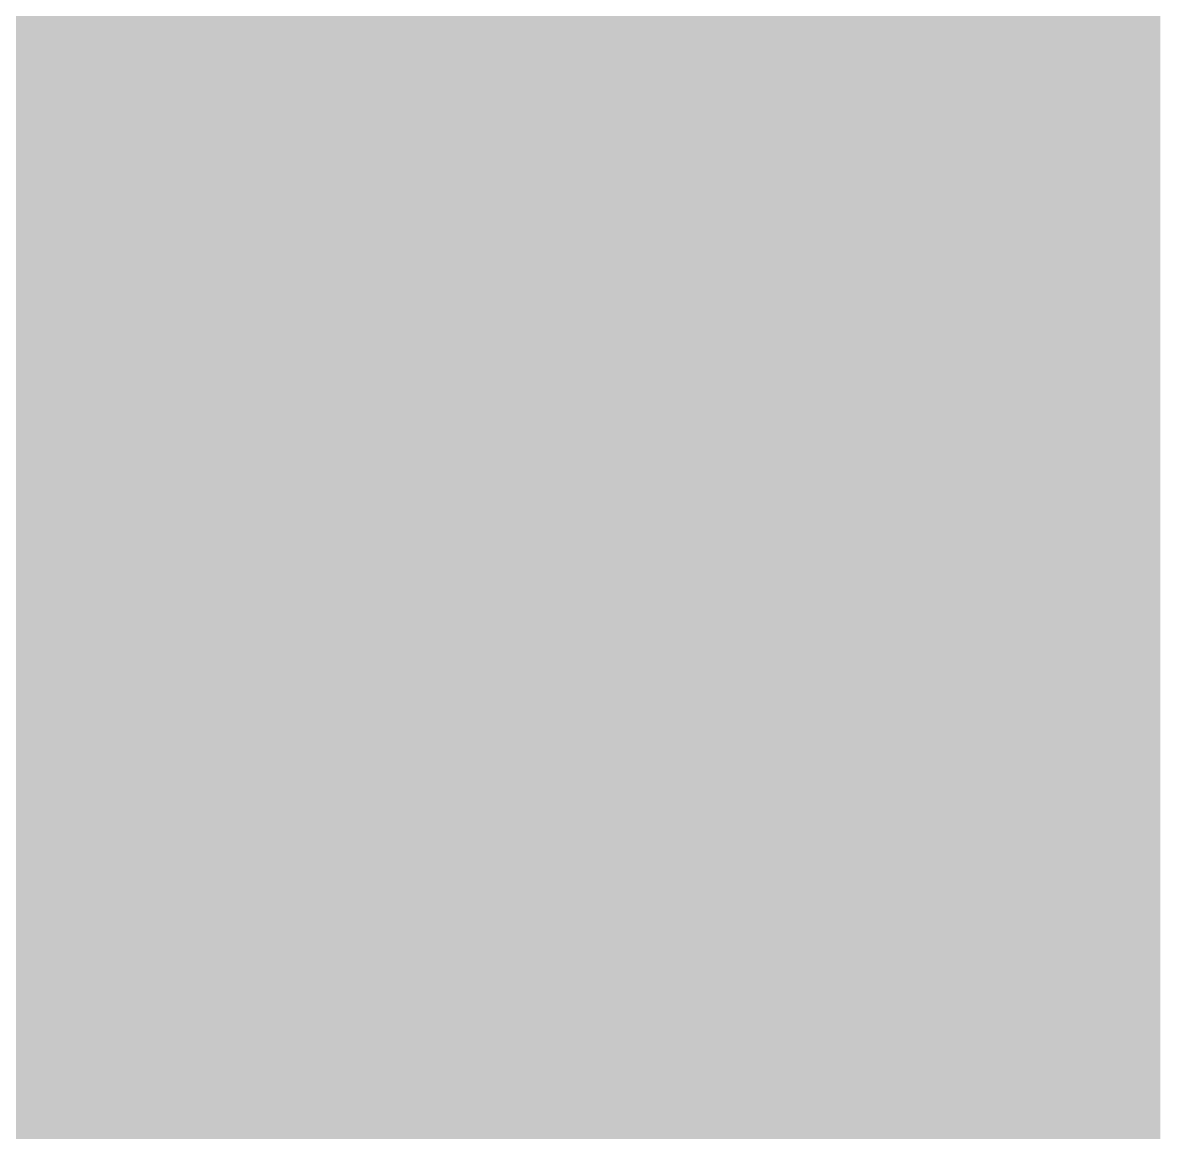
# Model space of a CAD drawing. Extents: x -0.1 to 65.1, y -1.2 to 30.1.
# Drawn here: x 28.4355 to 28.7168, y 5.7341 to 6.0084 of the extents above; entities that cross this region are included whole.
import ezdxf

# ---------------------------------------------------------------- set-up
doc = ezdxf.new("R2010")
doc.units = 0
doc.header["$MEASUREMENT"] = 0
doc.layers.get('0').update_dxf_attribs({"linetype": 'CONTINUOUS'})
doc.layers.add('2D_LINE_126', color=7, linetype='CONTINUOUS')

# ---------------------------------------------------------------- blocks, each defined once
blk = doc.blocks.new('DRAWING_63')
at = {"layer": '2D_LINE_126', "const_width": 0.0254}
for points in [[(-1.74879, -1.78308), (-1.74879, -1.77165), (-1.74879, -1.76022), (-1.74879, -1.74879), (-1.74879, -1.73736), (-1.74879, -1.72593), (-1.74879, -1.7145), (-1.74879, -1.70307), (-1.74879, -1.69164), (-1.74879, -1.68021), (-1.74879, -1.66878), (-1.74879, -1.65735), (-1.74879, -1.64592), (-1.74879, -1.63449), (-1.74879, -1.62306), (-1.74879, -1.61163), (-1.74879, -1.6002), (-1.74879, -1.58877), (-1.74879, -1.57734), (-1.74879, -1.56591), (-1.74879, -1.55448), (-1.74879, -1.54305), (-1.74879, -1.53162), (-1.74879, -1.52019), (-1.74879, -1.50876), (-1.74879, -1.49733), (-1.74879, -1.4859), (-1.74879, -1.47447)], [(-1.73736, -1.78308), (-1.73736, -1.77165), (-1.73736, -1.76022), (-1.73736, -1.74879), (-1.73736, -1.73736), (-1.73736, -1.72593), (-1.73736, -1.7145), (-1.73736, -1.70307), (-1.73736, -1.69164), (-1.73736, -1.68021), (-1.73736, -1.66878), (-1.73736, -1.65735), (-1.73736, -1.64592), (-1.73736, -1.63449), (-1.73736, -1.62306), (-1.73736, -1.61163), (-1.73736, -1.6002), (-1.73736, -1.58877), (-1.73736, -1.57734), (-1.73736, -1.56591), (-1.73736, -1.55448), (-1.73736, -1.54305), (-1.73736, -1.53162), (-1.73736, -1.52019), (-1.73736, -1.50876), (-1.73736, -1.49733), (-1.73736, -1.4859), (-1.73736, -1.47447)], [(-1.72593, -1.78308), (-1.72593, -1.77165), (-1.72593, -1.76022), (-1.72593, -1.74879), (-1.72593, -1.73736), (-1.72593, -1.72593), (-1.72593, -1.7145), (-1.72593, -1.70307), (-1.72593, -1.69164), (-1.72593, -1.68021), (-1.72593, -1.66878), (-1.72593, -1.65735), (-1.72593, -1.64592), (-1.72593, -1.63449), (-1.72593, -1.62306), (-1.72593, -1.61163), (-1.72593, -1.6002), (-1.72593, -1.58877), (-1.72593, -1.57734), (-1.72593, -1.56591), (-1.72593, -1.55448), (-1.72593, -1.54305), (-1.72593, -1.53162), (-1.72593, -1.52019), (-1.72593, -1.50876), (-1.72593, -1.49733), (-1.72593, -1.4859), (-1.72593, -1.47447)], [(-1.7145, -1.78308), (-1.7145, -1.77165), (-1.7145, -1.76022), (-1.7145, -1.74879), (-1.7145, -1.73736), (-1.7145, -1.72593), (-1.7145, -1.7145), (-1.7145, -1.70307), (-1.7145, -1.69164), (-1.7145, -1.68021), (-1.7145, -1.66878), (-1.7145, -1.65735), (-1.7145, -1.64592), (-1.7145, -1.63449), (-1.7145, -1.62306), (-1.7145, -1.61163), (-1.7145, -1.6002), (-1.7145, -1.58877), (-1.7145, -1.57734), (-1.7145, -1.56591), (-1.7145, -1.55448), (-1.7145, -1.54305), (-1.7145, -1.53162), (-1.7145, -1.52019), (-1.7145, -1.50876), (-1.7145, -1.49733), (-1.7145, -1.4859), (-1.7145, -1.47447)], [(-1.70307, -1.78308), (-1.70307, -1.77165), (-1.70307, -1.76022), (-1.70307, -1.74879), (-1.70307, -1.73736), (-1.70307, -1.72593), (-1.70307, -1.7145), (-1.70307, -1.70307), (-1.70307, -1.69164), (-1.70307, -1.68021), (-1.70307, -1.66878), (-1.70307, -1.65735), (-1.70307, -1.64592), (-1.70307, -1.63449), (-1.70307, -1.62306), (-1.70307, -1.61163), (-1.70307, -1.6002), (-1.70307, -1.58877), (-1.70307, -1.57734), (-1.70307, -1.56591), (-1.70307, -1.55448), (-1.70307, -1.54305), (-1.70307, -1.53162), (-1.70307, -1.52019), (-1.70307, -1.50876), (-1.70307, -1.49733), (-1.70307, -1.4859), (-1.70307, -1.47447)], [(-1.69164, -1.78308), (-1.69164, -1.77165), (-1.69164, -1.76022), (-1.69164, -1.74879), (-1.69164, -1.73736), (-1.69164, -1.72593), (-1.69164, -1.7145), (-1.69164, -1.70307), (-1.69164, -1.69164), (-1.69164, -1.68021), (-1.69164, -1.66878), (-1.69164, -1.65735), (-1.69164, -1.64592), (-1.69164, -1.63449), (-1.69164, -1.62306), (-1.69164, -1.61163), (-1.69164, -1.6002), (-1.69164, -1.58877), (-1.69164, -1.57734), (-1.69164, -1.56591), (-1.69164, -1.55448), (-1.69164, -1.54305), (-1.69164, -1.53162), (-1.69164, -1.52019), (-1.69164, -1.50876), (-1.69164, -1.49733), (-1.69164, -1.4859), (-1.69164, -1.47447)], [(-1.68021, -1.78308), (-1.68021, -1.77165), (-1.68021, -1.76022), (-1.68021, -1.74879), (-1.68021, -1.73736), (-1.68021, -1.72593), (-1.68021, -1.7145), (-1.68021, -1.70307), (-1.68021, -1.69164), (-1.68021, -1.68021), (-1.68021, -1.66878), (-1.68021, -1.65735), (-1.68021, -1.64592), (-1.68021, -1.63449), (-1.68021, -1.62306), (-1.68021, -1.61163), (-1.68021, -1.6002), (-1.68021, -1.58877), (-1.68021, -1.57734), (-1.68021, -1.56591), (-1.68021, -1.55448), (-1.68021, -1.54305), (-1.68021, -1.53162), (-1.68021, -1.52019), (-1.68021, -1.50876), (-1.68021, -1.49733), (-1.68021, -1.4859), (-1.68021, -1.47447)], [(-1.66878, -1.78308), (-1.66878, -1.77165), (-1.66878, -1.76022), (-1.66878, -1.74879), (-1.66878, -1.73736), (-1.66878, -1.72593), (-1.66878, -1.7145), (-1.66878, -1.70307), (-1.66878, -1.69164), (-1.66878, -1.68021), (-1.66878, -1.66878), (-1.66878, -1.65735), (-1.66878, -1.64592), (-1.66878, -1.63449), (-1.66878, -1.62306), (-1.66878, -1.61163), (-1.66878, -1.6002), (-1.66878, -1.58877), (-1.66878, -1.57734), (-1.66878, -1.56591), (-1.66878, -1.55448), (-1.66878, -1.54305), (-1.66878, -1.53162), (-1.66878, -1.52019), (-1.66878, -1.50876), (-1.66878, -1.49733), (-1.66878, -1.4859), (-1.66878, -1.47447)], [(-1.65735, -1.78308), (-1.65735, -1.77165), (-1.65735, -1.76022), (-1.65735, -1.74879), (-1.65735, -1.73736), (-1.65735, -1.72593), (-1.65735, -1.7145), (-1.65735, -1.70307), (-1.65735, -1.69164), (-1.65735, -1.68021), (-1.65735, -1.66878), (-1.65735, -1.65735), (-1.65735, -1.64592), (-1.65735, -1.63449), (-1.65735, -1.62306), (-1.65735, -1.61163), (-1.65735, -1.6002), (-1.65735, -1.58877), (-1.65735, -1.57734), (-1.65735, -1.56591), (-1.65735, -1.55448), (-1.65735, -1.54305), (-1.65735, -1.53162), (-1.65735, -1.52019), (-1.65735, -1.50876), (-1.65735, -1.49733), (-1.65735, -1.4859), (-1.65735, -1.47447)], [(-1.84023, -1.78308), (-1.84023, -1.77165), (-1.84023, -1.76022), (-1.84023, -1.74879), (-1.84023, -1.73736), (-1.84023, -1.72593), (-1.84023, -1.7145), (-1.84023, -1.70307), (-1.84023, -1.69164), (-1.84023, -1.68021), (-1.84023, -1.66878), (-1.84023, -1.65735), (-1.84023, -1.64592), (-1.84023, -1.63449), (-1.84023, -1.62306), (-1.84023, -1.61163), (-1.84023, -1.6002), (-1.84023, -1.58877), (-1.84023, -1.57734), (-1.84023, -1.56591), (-1.84023, -1.55448), (-1.84023, -1.54305), (-1.84023, -1.53162), (-1.84023, -1.52019), (-1.84023, -1.50876), (-1.84023, -1.49733), (-1.84023, -1.4859), (-1.84023, -1.47447)], [(-1.8288, -1.78308), (-1.8288, -1.77165), (-1.8288, -1.76022), (-1.8288, -1.74879), (-1.8288, -1.73736), (-1.8288, -1.72593), (-1.8288, -1.7145), (-1.8288, -1.70307), (-1.8288, -1.69164), (-1.8288, -1.68021), (-1.8288, -1.66878), (-1.8288, -1.65735), (-1.8288, -1.64592), (-1.8288, -1.63449), (-1.8288, -1.62306), (-1.8288, -1.61163), (-1.8288, -1.6002), (-1.8288, -1.58877), (-1.8288, -1.57734), (-1.8288, -1.56591), (-1.8288, -1.55448), (-1.8288, -1.54305), (-1.8288, -1.53162), (-1.8288, -1.52019), (-1.8288, -1.50876), (-1.8288, -1.49733), (-1.8288, -1.4859), (-1.8288, -1.47447)], [(-1.81737, -1.78308), (-1.81737, -1.77165), (-1.81737, -1.76022), (-1.81737, -1.74879), (-1.81737, -1.73736), (-1.81737, -1.72593), (-1.81737, -1.7145), (-1.81737, -1.70307), (-1.81737, -1.69164), (-1.81737, -1.68021), (-1.81737, -1.66878), (-1.81737, -1.65735), (-1.81737, -1.64592), (-1.81737, -1.63449), (-1.81737, -1.62306), (-1.81737, -1.61163), (-1.81737, -1.6002), (-1.81737, -1.58877), (-1.81737, -1.57734), (-1.81737, -1.56591), (-1.81737, -1.55448), (-1.81737, -1.54305), (-1.81737, -1.53162), (-1.81737, -1.52019), (-1.81737, -1.50876), (-1.81737, -1.49733), (-1.81737, -1.4859), (-1.81737, -1.47447)], [(-1.80594, -1.78308), (-1.80594, -1.77165), (-1.80594, -1.76022), (-1.80594, -1.74879), (-1.80594, -1.73736), (-1.80594, -1.72593), (-1.80594, -1.7145), (-1.80594, -1.70307), (-1.80594, -1.69164), (-1.80594, -1.68021), (-1.80594, -1.66878), (-1.80594, -1.65735), (-1.80594, -1.64592), (-1.80594, -1.63449), (-1.80594, -1.62306), (-1.80594, -1.61163), (-1.80594, -1.6002), (-1.80594, -1.58877), (-1.80594, -1.57734), (-1.80594, -1.56591), (-1.80594, -1.55448), (-1.80594, -1.54305), (-1.80594, -1.53162), (-1.80594, -1.52019), (-1.80594, -1.50876), (-1.80594, -1.49733), (-1.80594, -1.4859), (-1.80594, -1.47447)], [(-1.79451, -1.78308), (-1.79451, -1.77165), (-1.79451, -1.76022), (-1.79451, -1.74879), (-1.79451, -1.73736), (-1.79451, -1.72593), (-1.79451, -1.7145), (-1.79451, -1.70307), (-1.79451, -1.69164), (-1.79451, -1.68021), (-1.79451, -1.66878), (-1.79451, -1.65735), (-1.79451, -1.64592), (-1.79451, -1.63449), (-1.79451, -1.62306), (-1.79451, -1.61163), (-1.79451, -1.6002), (-1.79451, -1.58877), (-1.79451, -1.57734), (-1.79451, -1.56591), (-1.79451, -1.55448), (-1.79451, -1.54305), (-1.79451, -1.53162), (-1.79451, -1.52019), (-1.79451, -1.50876), (-1.79451, -1.49733), (-1.79451, -1.4859), (-1.79451, -1.47447)], [(-1.78308, -1.78308), (-1.78308, -1.77165), (-1.78308, -1.76022), (-1.78308, -1.74879), (-1.78308, -1.73736), (-1.78308, -1.72593), (-1.78308, -1.7145), (-1.78308, -1.70307), (-1.78308, -1.69164), (-1.78308, -1.68021), (-1.78308, -1.66878), (-1.78308, -1.65735), (-1.78308, -1.64592), (-1.78308, -1.63449), (-1.78308, -1.62306), (-1.78308, -1.61163), (-1.78308, -1.6002), (-1.78308, -1.58877), (-1.78308, -1.57734), (-1.78308, -1.56591), (-1.78308, -1.55448), (-1.78308, -1.54305), (-1.78308, -1.53162), (-1.78308, -1.52019), (-1.78308, -1.50876), (-1.78308, -1.49733), (-1.78308, -1.4859), (-1.78308, -1.47447)], [(-1.77165, -1.78308), (-1.77165, -1.77165), (-1.77165, -1.76022), (-1.77165, -1.74879), (-1.77165, -1.73736), (-1.77165, -1.72593), (-1.77165, -1.7145), (-1.77165, -1.70307), (-1.77165, -1.69164), (-1.77165, -1.68021), (-1.77165, -1.66878), (-1.77165, -1.65735), (-1.77165, -1.64592), (-1.77165, -1.63449), (-1.77165, -1.62306), (-1.77165, -1.61163), (-1.77165, -1.6002), (-1.77165, -1.58877), (-1.77165, -1.57734), (-1.77165, -1.56591), (-1.77165, -1.55448), (-1.77165, -1.54305), (-1.77165, -1.53162), (-1.77165, -1.52019), (-1.77165, -1.50876), (-1.77165, -1.49733), (-1.77165, -1.4859), (-1.77165, -1.47447)], [(-1.88595, -1.78308), (-1.88595, -1.77165), (-1.88595, -1.76022), (-1.88595, -1.74879), (-1.88595, -1.73736), (-1.88595, -1.72593), (-1.88595, -1.7145), (-1.88595, -1.70307), (-1.88595, -1.69164), (-1.88595, -1.68021), (-1.88595, -1.66878), (-1.88595, -1.65735), (-1.88595, -1.64592), (-1.88595, -1.63449), (-1.88595, -1.62306), (-1.88595, -1.61163), (-1.88595, -1.6002), (-1.88595, -1.58877), (-1.88595, -1.57734), (-1.88595, -1.56591), (-1.88595, -1.55448), (-1.88595, -1.54305), (-1.88595, -1.53162), (-1.88595, -1.52019), (-1.88595, -1.50876), (-1.88595, -1.49733), (-1.88595, -1.4859), (-1.88595, -1.47447)], [(-1.87452, -1.78308), (-1.87452, -1.77165), (-1.87452, -1.76022), (-1.87452, -1.74879), (-1.87452, -1.73736), (-1.87452, -1.72593), (-1.87452, -1.7145), (-1.87452, -1.70307), (-1.87452, -1.69164), (-1.87452, -1.68021), (-1.87452, -1.66878), (-1.87452, -1.65735), (-1.87452, -1.64592), (-1.87452, -1.63449), (-1.87452, -1.62306), (-1.87452, -1.61163), (-1.87452, -1.6002), (-1.87452, -1.58877), (-1.87452, -1.57734), (-1.87452, -1.56591), (-1.87452, -1.55448), (-1.87452, -1.54305), (-1.87452, -1.53162), (-1.87452, -1.52019), (-1.87452, -1.50876), (-1.87452, -1.49733), (-1.87452, -1.4859), (-1.87452, -1.47447)], [(-1.86309, -1.78308), (-1.86309, -1.77165), (-1.86309, -1.76022), (-1.86309, -1.74879), (-1.86309, -1.73736), (-1.86309, -1.72593), (-1.86309, -1.7145), (-1.86309, -1.70307), (-1.86309, -1.69164), (-1.86309, -1.68021), (-1.86309, -1.66878), (-1.86309, -1.65735), (-1.86309, -1.64592), (-1.86309, -1.63449), (-1.86309, -1.62306), (-1.86309, -1.61163), (-1.86309, -1.6002), (-1.86309, -1.58877), (-1.86309, -1.57734), (-1.86309, -1.56591), (-1.86309, -1.55448), (-1.86309, -1.54305), (-1.86309, -1.53162), (-1.86309, -1.52019), (-1.86309, -1.50876), (-1.86309, -1.49733), (-1.86309, -1.4859), (-1.86309, -1.47447)], [(-1.92024, -1.78308), (-1.92024, -1.77165), (-1.92024, -1.76022), (-1.92024, -1.74879), (-1.92024, -1.73736), (-1.92024, -1.72593), (-1.92024, -1.7145), (-1.92024, -1.70307), (-1.92024, -1.69164), (-1.92024, -1.68021), (-1.92024, -1.66878), (-1.92024, -1.65735), (-1.92024, -1.64592), (-1.92024, -1.63449), (-1.92024, -1.62306), (-1.92024, -1.61163), (-1.92024, -1.6002), (-1.92024, -1.58877), (-1.92024, -1.57734), (-1.92024, -1.56591), (-1.92024, -1.55448), (-1.92024, -1.54305), (-1.92024, -1.53162), (-1.92024, -1.52019), (-1.92024, -1.50876), (-1.92024, -1.49733), (-1.92024, -1.4859), (-1.92024, -1.47447)], [(-1.90881, -1.78308), (-1.90881, -1.77165), (-1.90881, -1.76022), (-1.90881, -1.74879), (-1.90881, -1.73736), (-1.90881, -1.72593), (-1.90881, -1.7145), (-1.90881, -1.70307), (-1.90881, -1.69164), (-1.90881, -1.68021), (-1.90881, -1.66878), (-1.90881, -1.65735), (-1.90881, -1.64592), (-1.90881, -1.63449), (-1.90881, -1.62306), (-1.90881, -1.61163), (-1.90881, -1.6002), (-1.90881, -1.58877), (-1.90881, -1.57734), (-1.90881, -1.56591), (-1.90881, -1.55448), (-1.90881, -1.54305), (-1.90881, -1.53162), (-1.90881, -1.52019), (-1.90881, -1.50876), (-1.90881, -1.49733), (-1.90881, -1.4859), (-1.90881, -1.47447)], [(-1.64592, -1.78308), (-1.64592, -1.77165), (-1.64592, -1.76022), (-1.64592, -1.74879), (-1.64592, -1.73736), (-1.64592, -1.72593), (-1.64592, -1.7145), (-1.64592, -1.70307), (-1.64592, -1.69164), (-1.64592, -1.68021), (-1.64592, -1.66878), (-1.64592, -1.65735), (-1.64592, -1.64592), (-1.64592, -1.63449), (-1.64592, -1.62306), (-1.64592, -1.61163), (-1.64592, -1.6002), (-1.64592, -1.58877), (-1.64592, -1.57734), (-1.64592, -1.56591), (-1.64592, -1.55448), (-1.64592, -1.54305), (-1.64592, -1.53162), (-1.64592, -1.52019), (-1.64592, -1.50876), (-1.64592, -1.49733), (-1.64592, -1.4859), (-1.64592, -1.47447)], [(-1.93167, -1.4859), (-1.92024, -1.4859), (-1.90881, -1.4859), (-1.89738, -1.4859), (-1.89738, -1.47447)], [(-1.93167, -1.49733), (-1.92024, -1.49733), (-1.90881, -1.49733), (-1.89738, -1.49733), (-1.89738, -1.4859), (-1.88595, -1.4859), (-1.87452, -1.4859), (-1.86309, -1.4859), (-1.85166, -1.4859), (-1.85166, -1.47447)], [(-1.93167, -1.50876), (-1.92024, -1.50876), (-1.90881, -1.50876), (-1.89738, -1.50876), (-1.89738, -1.49733), (-1.88595, -1.49733), (-1.87452, -1.49733), (-1.86309, -1.49733), (-1.85166, -1.49733), (-1.85166, -1.4859), (-1.84023, -1.4859), (-1.8288, -1.4859), (-1.81737, -1.4859), (-1.80594, -1.4859), (-1.79451, -1.4859), (-1.78308, -1.4859), (-1.77165, -1.4859), (-1.76022, -1.4859), (-1.76022, -1.47447)], [(-1.93167, -1.52019), (-1.92024, -1.52019), (-1.90881, -1.52019), (-1.89738, -1.52019), (-1.89738, -1.50876), (-1.88595, -1.50876), (-1.87452, -1.50876), (-1.86309, -1.50876), (-1.85166, -1.50876), (-1.85166, -1.49733), (-1.84023, -1.49733), (-1.8288, -1.49733), (-1.81737, -1.49733), (-1.80594, -1.49733), (-1.79451, -1.49733), (-1.78308, -1.49733), (-1.77165, -1.49733), (-1.76022, -1.49733), (-1.76022, -1.4859), (-1.74879, -1.4859), (-1.73736, -1.4859), (-1.72593, -1.4859), (-1.7145, -1.4859), (-1.70307, -1.4859), (-1.69164, -1.4859), (-1.68021, -1.4859), (-1.66878, -1.4859), (-1.65735, -1.4859), (-1.64592, -1.4859)], [(-1.93167, -1.53162), (-1.92024, -1.53162), (-1.90881, -1.53162), (-1.89738, -1.53162), (-1.89738, -1.52019), (-1.88595, -1.52019), (-1.87452, -1.52019), (-1.86309, -1.52019), (-1.85166, -1.52019), (-1.85166, -1.50876), (-1.84023, -1.50876), (-1.8288, -1.50876), (-1.81737, -1.50876), (-1.80594, -1.50876), (-1.79451, -1.50876), (-1.78308, -1.50876), (-1.77165, -1.50876), (-1.76022, -1.50876), (-1.76022, -1.49733), (-1.74879, -1.49733), (-1.73736, -1.49733), (-1.72593, -1.49733), (-1.7145, -1.49733), (-1.70307, -1.49733), (-1.69164, -1.49733), (-1.68021, -1.49733), (-1.66878, -1.49733), (-1.65735, -1.49733), (-1.64592, -1.49733)], [(-1.93167, -1.54305), (-1.92024, -1.54305), (-1.90881, -1.54305), (-1.89738, -1.54305), (-1.89738, -1.53162), (-1.88595, -1.53162), (-1.87452, -1.53162), (-1.86309, -1.53162), (-1.85166, -1.53162), (-1.85166, -1.52019), (-1.84023, -1.52019), (-1.8288, -1.52019), (-1.81737, -1.52019), (-1.80594, -1.52019), (-1.79451, -1.52019), (-1.78308, -1.52019), (-1.77165, -1.52019), (-1.76022, -1.52019), (-1.76022, -1.50876), (-1.74879, -1.50876), (-1.73736, -1.50876), (-1.72593, -1.50876), (-1.7145, -1.50876), (-1.70307, -1.50876), (-1.69164, -1.50876), (-1.68021, -1.50876), (-1.66878, -1.50876), (-1.65735, -1.50876), (-1.64592, -1.50876)], [(-1.93167, -1.55448), (-1.92024, -1.55448), (-1.90881, -1.55448), (-1.89738, -1.55448), (-1.89738, -1.54305), (-1.88595, -1.54305), (-1.87452, -1.54305), (-1.86309, -1.54305), (-1.85166, -1.54305), (-1.85166, -1.53162), (-1.84023, -1.53162), (-1.8288, -1.53162), (-1.81737, -1.53162), (-1.80594, -1.53162), (-1.79451, -1.53162), (-1.78308, -1.53162), (-1.77165, -1.53162), (-1.76022, -1.53162), (-1.76022, -1.52019), (-1.74879, -1.52019), (-1.73736, -1.52019), (-1.72593, -1.52019), (-1.7145, -1.52019), (-1.70307, -1.52019), (-1.69164, -1.52019), (-1.68021, -1.52019), (-1.66878, -1.52019), (-1.65735, -1.52019), (-1.64592, -1.52019)], [(-1.93167, -1.56591), (-1.92024, -1.56591), (-1.90881, -1.56591), (-1.89738, -1.56591), (-1.89738, -1.55448), (-1.88595, -1.55448), (-1.87452, -1.55448), (-1.86309, -1.55448), (-1.85166, -1.55448), (-1.85166, -1.54305), (-1.84023, -1.54305), (-1.8288, -1.54305), (-1.81737, -1.54305), (-1.80594, -1.54305), (-1.79451, -1.54305), (-1.78308, -1.54305), (-1.77165, -1.54305), (-1.76022, -1.54305), (-1.76022, -1.53162), (-1.74879, -1.53162), (-1.73736, -1.53162), (-1.72593, -1.53162), (-1.7145, -1.53162), (-1.70307, -1.53162), (-1.69164, -1.53162), (-1.68021, -1.53162), (-1.66878, -1.53162), (-1.65735, -1.53162), (-1.64592, -1.53162)], [(-1.93167, -1.57734), (-1.92024, -1.57734), (-1.90881, -1.57734), (-1.89738, -1.57734), (-1.89738, -1.56591), (-1.88595, -1.56591), (-1.87452, -1.56591), (-1.86309, -1.56591), (-1.85166, -1.56591), (-1.85166, -1.55448), (-1.84023, -1.55448), (-1.8288, -1.55448), (-1.81737, -1.55448), (-1.80594, -1.55448), (-1.79451, -1.55448), (-1.78308, -1.55448), (-1.77165, -1.55448), (-1.76022, -1.55448), (-1.76022, -1.54305), (-1.74879, -1.54305), (-1.73736, -1.54305), (-1.72593, -1.54305), (-1.7145, -1.54305), (-1.70307, -1.54305), (-1.69164, -1.54305), (-1.68021, -1.54305), (-1.66878, -1.54305), (-1.65735, -1.54305), (-1.64592, -1.54305)], [(-1.93167, -1.58877), (-1.92024, -1.58877), (-1.90881, -1.58877), (-1.89738, -1.58877), (-1.89738, -1.57734), (-1.88595, -1.57734), (-1.87452, -1.57734), (-1.86309, -1.57734), (-1.85166, -1.57734), (-1.85166, -1.56591), (-1.84023, -1.56591), (-1.8288, -1.56591), (-1.81737, -1.56591), (-1.80594, -1.56591), (-1.79451, -1.56591), (-1.78308, -1.56591), (-1.77165, -1.56591), (-1.76022, -1.56591), (-1.76022, -1.55448), (-1.74879, -1.55448), (-1.73736, -1.55448), (-1.72593, -1.55448), (-1.7145, -1.55448), (-1.70307, -1.55448), (-1.69164, -1.55448), (-1.68021, -1.55448), (-1.66878, -1.55448), (-1.65735, -1.55448), (-1.64592, -1.55448)], [(-1.93167, -1.6002), (-1.92024, -1.6002), (-1.90881, -1.6002), (-1.89738, -1.6002), (-1.89738, -1.58877), (-1.88595, -1.58877), (-1.87452, -1.58877), (-1.86309, -1.58877), (-1.85166, -1.58877), (-1.85166, -1.57734), (-1.84023, -1.57734), (-1.8288, -1.57734), (-1.81737, -1.57734), (-1.80594, -1.57734), (-1.79451, -1.57734), (-1.78308, -1.57734), (-1.77165, -1.57734), (-1.76022, -1.57734), (-1.76022, -1.56591), (-1.74879, -1.56591), (-1.73736, -1.56591), (-1.72593, -1.56591), (-1.7145, -1.56591), (-1.70307, -1.56591), (-1.69164, -1.56591), (-1.68021, -1.56591), (-1.66878, -1.56591), (-1.65735, -1.56591), (-1.64592, -1.56591)], [(-1.93167, -1.61163), (-1.92024, -1.61163), (-1.90881, -1.61163), (-1.89738, -1.61163), (-1.89738, -1.6002), (-1.88595, -1.6002), (-1.87452, -1.6002), (-1.86309, -1.6002), (-1.85166, -1.6002), (-1.85166, -1.58877), (-1.84023, -1.58877), (-1.8288, -1.58877), (-1.81737, -1.58877), (-1.80594, -1.58877), (-1.79451, -1.58877), (-1.78308, -1.58877), (-1.77165, -1.58877), (-1.76022, -1.58877), (-1.76022, -1.57734), (-1.74879, -1.57734), (-1.73736, -1.57734), (-1.72593, -1.57734), (-1.7145, -1.57734), (-1.70307, -1.57734), (-1.69164, -1.57734), (-1.68021, -1.57734), (-1.66878, -1.57734), (-1.65735, -1.57734), (-1.64592, -1.57734)], [(-1.93167, -1.62306), (-1.92024, -1.62306), (-1.90881, -1.62306), (-1.89738, -1.62306), (-1.89738, -1.61163), (-1.88595, -1.61163), (-1.87452, -1.61163), (-1.86309, -1.61163), (-1.85166, -1.61163), (-1.85166, -1.6002), (-1.84023, -1.6002), (-1.8288, -1.6002), (-1.81737, -1.6002), (-1.80594, -1.6002), (-1.79451, -1.6002), (-1.78308, -1.6002), (-1.77165, -1.6002), (-1.76022, -1.6002), (-1.76022, -1.58877), (-1.74879, -1.58877), (-1.73736, -1.58877), (-1.72593, -1.58877), (-1.7145, -1.58877), (-1.70307, -1.58877), (-1.69164, -1.58877), (-1.68021, -1.58877), (-1.66878, -1.58877), (-1.65735, -1.58877), (-1.64592, -1.58877)], [(-1.93167, -1.63449), (-1.92024, -1.63449), (-1.90881, -1.63449), (-1.89738, -1.63449), (-1.89738, -1.62306), (-1.88595, -1.62306), (-1.87452, -1.62306), (-1.86309, -1.62306), (-1.85166, -1.62306), (-1.85166, -1.61163), (-1.84023, -1.61163), (-1.8288, -1.61163), (-1.81737, -1.61163), (-1.80594, -1.61163), (-1.79451, -1.61163), (-1.78308, -1.61163), (-1.77165, -1.61163), (-1.76022, -1.61163), (-1.76022, -1.6002), (-1.74879, -1.6002), (-1.73736, -1.6002), (-1.72593, -1.6002), (-1.7145, -1.6002), (-1.70307, -1.6002), (-1.69164, -1.6002), (-1.68021, -1.6002), (-1.66878, -1.6002), (-1.65735, -1.6002), (-1.64592, -1.6002)], [(-1.93167, -1.64592), (-1.92024, -1.64592), (-1.90881, -1.64592), (-1.89738, -1.64592), (-1.89738, -1.63449), (-1.88595, -1.63449), (-1.87452, -1.63449), (-1.86309, -1.63449), (-1.85166, -1.63449), (-1.85166, -1.62306), (-1.84023, -1.62306), (-1.8288, -1.62306), (-1.81737, -1.62306), (-1.80594, -1.62306), (-1.79451, -1.62306), (-1.78308, -1.62306), (-1.77165, -1.62306), (-1.76022, -1.62306), (-1.76022, -1.61163), (-1.74879, -1.61163), (-1.73736, -1.61163), (-1.72593, -1.61163), (-1.7145, -1.61163), (-1.70307, -1.61163), (-1.69164, -1.61163), (-1.68021, -1.61163), (-1.66878, -1.61163), (-1.65735, -1.61163), (-1.64592, -1.61163)], [(-1.93167, -1.65735), (-1.92024, -1.65735), (-1.90881, -1.65735), (-1.89738, -1.65735), (-1.89738, -1.64592), (-1.88595, -1.64592), (-1.87452, -1.64592), (-1.86309, -1.64592), (-1.85166, -1.64592), (-1.85166, -1.63449), (-1.84023, -1.63449), (-1.8288, -1.63449), (-1.81737, -1.63449), (-1.80594, -1.63449), (-1.79451, -1.63449), (-1.78308, -1.63449), (-1.77165, -1.63449), (-1.76022, -1.63449), (-1.76022, -1.62306), (-1.74879, -1.62306), (-1.73736, -1.62306), (-1.72593, -1.62306), (-1.7145, -1.62306), (-1.70307, -1.62306), (-1.69164, -1.62306), (-1.68021, -1.62306), (-1.66878, -1.62306), (-1.65735, -1.62306), (-1.64592, -1.62306)], [(-1.93167, -1.66878), (-1.92024, -1.66878), (-1.90881, -1.66878), (-1.89738, -1.66878), (-1.89738, -1.65735), (-1.88595, -1.65735), (-1.87452, -1.65735), (-1.86309, -1.65735), (-1.85166, -1.65735), (-1.85166, -1.64592), (-1.84023, -1.64592), (-1.8288, -1.64592), (-1.81737, -1.64592), (-1.80594, -1.64592), (-1.79451, -1.64592), (-1.78308, -1.64592), (-1.77165, -1.64592), (-1.76022, -1.64592), (-1.76022, -1.63449), (-1.74879, -1.63449), (-1.73736, -1.63449), (-1.72593, -1.63449), (-1.7145, -1.63449), (-1.70307, -1.63449), (-1.69164, -1.63449), (-1.68021, -1.63449), (-1.66878, -1.63449), (-1.65735, -1.63449), (-1.64592, -1.63449)], [(-1.93167, -1.68021), (-1.92024, -1.68021), (-1.90881, -1.68021), (-1.89738, -1.68021), (-1.89738, -1.66878), (-1.88595, -1.66878), (-1.87452, -1.66878), (-1.86309, -1.66878), (-1.85166, -1.66878), (-1.85166, -1.65735), (-1.84023, -1.65735), (-1.8288, -1.65735), (-1.81737, -1.65735), (-1.80594, -1.65735), (-1.79451, -1.65735), (-1.78308, -1.65735), (-1.77165, -1.65735), (-1.76022, -1.65735), (-1.76022, -1.64592), (-1.74879, -1.64592), (-1.73736, -1.64592), (-1.72593, -1.64592), (-1.7145, -1.64592), (-1.70307, -1.64592), (-1.69164, -1.64592), (-1.68021, -1.64592), (-1.66878, -1.64592), (-1.65735, -1.64592), (-1.64592, -1.64592)], [(-1.93167, -1.69164), (-1.92024, -1.69164), (-1.90881, -1.69164), (-1.89738, -1.69164), (-1.89738, -1.68021), (-1.88595, -1.68021), (-1.87452, -1.68021), (-1.86309, -1.68021), (-1.85166, -1.68021), (-1.85166, -1.66878), (-1.84023, -1.66878), (-1.8288, -1.66878), (-1.81737, -1.66878), (-1.80594, -1.66878), (-1.79451, -1.66878), (-1.78308, -1.66878), (-1.77165, -1.66878), (-1.76022, -1.66878), (-1.76022, -1.65735), (-1.74879, -1.65735), (-1.73736, -1.65735), (-1.72593, -1.65735), (-1.7145, -1.65735), (-1.70307, -1.65735), (-1.69164, -1.65735), (-1.68021, -1.65735), (-1.66878, -1.65735), (-1.65735, -1.65735), (-1.64592, -1.65735)], [(-1.93167, -1.70307), (-1.92024, -1.70307), (-1.90881, -1.70307), (-1.89738, -1.70307), (-1.89738, -1.69164), (-1.88595, -1.69164), (-1.87452, -1.69164), (-1.86309, -1.69164), (-1.85166, -1.69164), (-1.85166, -1.68021), (-1.84023, -1.68021), (-1.8288, -1.68021), (-1.81737, -1.68021), (-1.80594, -1.68021), (-1.79451, -1.68021), (-1.78308, -1.68021), (-1.77165, -1.68021), (-1.76022, -1.68021), (-1.76022, -1.66878), (-1.74879, -1.66878), (-1.73736, -1.66878), (-1.72593, -1.66878), (-1.7145, -1.66878), (-1.70307, -1.66878), (-1.69164, -1.66878), (-1.68021, -1.66878), (-1.66878, -1.66878), (-1.65735, -1.66878), (-1.64592, -1.66878)], [(-1.93167, -1.7145), (-1.92024, -1.7145), (-1.90881, -1.7145), (-1.89738, -1.7145), (-1.89738, -1.70307), (-1.88595, -1.70307), (-1.87452, -1.70307), (-1.86309, -1.70307), (-1.85166, -1.70307), (-1.85166, -1.69164), (-1.84023, -1.69164), (-1.8288, -1.69164), (-1.81737, -1.69164), (-1.80594, -1.69164), (-1.79451, -1.69164), (-1.78308, -1.69164), (-1.77165, -1.69164), (-1.76022, -1.69164), (-1.76022, -1.68021), (-1.74879, -1.68021), (-1.73736, -1.68021), (-1.72593, -1.68021), (-1.7145, -1.68021), (-1.70307, -1.68021), (-1.69164, -1.68021), (-1.68021, -1.68021), (-1.66878, -1.68021), (-1.65735, -1.68021), (-1.64592, -1.68021)], [(-1.93167, -1.72593), (-1.92024, -1.72593), (-1.90881, -1.72593), (-1.89738, -1.72593), (-1.89738, -1.7145), (-1.88595, -1.7145), (-1.87452, -1.7145), (-1.86309, -1.7145), (-1.85166, -1.7145), (-1.85166, -1.70307), (-1.84023, -1.70307), (-1.8288, -1.70307), (-1.81737, -1.70307), (-1.80594, -1.70307), (-1.79451, -1.70307), (-1.78308, -1.70307), (-1.77165, -1.70307), (-1.76022, -1.70307), (-1.76022, -1.69164), (-1.74879, -1.69164), (-1.73736, -1.69164), (-1.72593, -1.69164), (-1.7145, -1.69164), (-1.70307, -1.69164), (-1.69164, -1.69164), (-1.68021, -1.69164), (-1.66878, -1.69164), (-1.65735, -1.69164), (-1.64592, -1.69164)], [(-1.93167, -1.73736), (-1.92024, -1.73736), (-1.90881, -1.73736), (-1.89738, -1.73736), (-1.89738, -1.72593), (-1.88595, -1.72593), (-1.87452, -1.72593), (-1.86309, -1.72593), (-1.85166, -1.72593), (-1.85166, -1.7145), (-1.84023, -1.7145), (-1.8288, -1.7145), (-1.81737, -1.7145), (-1.80594, -1.7145), (-1.79451, -1.7145), (-1.78308, -1.7145), (-1.77165, -1.7145), (-1.76022, -1.7145), (-1.76022, -1.70307), (-1.74879, -1.70307), (-1.73736, -1.70307), (-1.72593, -1.70307), (-1.7145, -1.70307), (-1.70307, -1.70307), (-1.69164, -1.70307), (-1.68021, -1.70307), (-1.66878, -1.70307), (-1.65735, -1.70307), (-1.64592, -1.70307)], [(-1.93167, -1.74879), (-1.92024, -1.74879), (-1.90881, -1.74879), (-1.89738, -1.74879), (-1.89738, -1.73736), (-1.88595, -1.73736), (-1.87452, -1.73736), (-1.86309, -1.73736), (-1.85166, -1.73736), (-1.85166, -1.72593), (-1.84023, -1.72593), (-1.8288, -1.72593), (-1.81737, -1.72593), (-1.80594, -1.72593), (-1.79451, -1.72593), (-1.78308, -1.72593), (-1.77165, -1.72593), (-1.76022, -1.72593), (-1.76022, -1.7145), (-1.74879, -1.7145), (-1.73736, -1.7145), (-1.72593, -1.7145), (-1.7145, -1.7145), (-1.70307, -1.7145), (-1.69164, -1.7145), (-1.68021, -1.7145), (-1.66878, -1.7145), (-1.65735, -1.7145), (-1.64592, -1.7145)], [(-1.93167, -1.76022), (-1.92024, -1.76022), (-1.90881, -1.76022), (-1.89738, -1.76022), (-1.89738, -1.74879), (-1.88595, -1.74879), (-1.87452, -1.74879), (-1.86309, -1.74879), (-1.85166, -1.74879), (-1.85166, -1.73736), (-1.84023, -1.73736), (-1.8288, -1.73736), (-1.81737, -1.73736), (-1.80594, -1.73736), (-1.79451, -1.73736), (-1.78308, -1.73736), (-1.77165, -1.73736), (-1.76022, -1.73736), (-1.76022, -1.72593), (-1.74879, -1.72593), (-1.73736, -1.72593), (-1.72593, -1.72593), (-1.7145, -1.72593), (-1.70307, -1.72593), (-1.69164, -1.72593), (-1.68021, -1.72593), (-1.66878, -1.72593), (-1.65735, -1.72593), (-1.64592, -1.72593)], [(-1.93167, -1.77165), (-1.92024, -1.77165), (-1.90881, -1.77165), (-1.89738, -1.77165), (-1.89738, -1.76022), (-1.88595, -1.76022), (-1.87452, -1.76022), (-1.86309, -1.76022), (-1.85166, -1.76022), (-1.85166, -1.74879), (-1.84023, -1.74879), (-1.8288, -1.74879), (-1.81737, -1.74879), (-1.80594, -1.74879), (-1.79451, -1.74879), (-1.78308, -1.74879), (-1.77165, -1.74879), (-1.76022, -1.74879), (-1.76022, -1.73736), (-1.74879, -1.73736), (-1.73736, -1.73736), (-1.72593, -1.73736), (-1.7145, -1.73736), (-1.70307, -1.73736), (-1.69164, -1.73736), (-1.68021, -1.73736), (-1.66878, -1.73736), (-1.65735, -1.73736), (-1.64592, -1.73736)], [(-1.89738, -1.78308), (-1.89738, -1.77165), (-1.88595, -1.77165), (-1.87452, -1.77165), (-1.86309, -1.77165), (-1.85166, -1.77165), (-1.85166, -1.76022), (-1.84023, -1.76022), (-1.8288, -1.76022), (-1.81737, -1.76022), (-1.80594, -1.76022), (-1.79451, -1.76022), (-1.78308, -1.76022), (-1.77165, -1.76022), (-1.76022, -1.76022), (-1.76022, -1.74879), (-1.74879, -1.74879), (-1.73736, -1.74879), (-1.72593, -1.74879), (-1.7145, -1.74879), (-1.70307, -1.74879), (-1.69164, -1.74879), (-1.68021, -1.74879), (-1.66878, -1.74879), (-1.65735, -1.74879), (-1.64592, -1.74879)], [(-1.85166, -1.78308), (-1.85166, -1.77165), (-1.84023, -1.77165), (-1.8288, -1.77165), (-1.81737, -1.77165), (-1.80594, -1.77165), (-1.79451, -1.77165), (-1.78308, -1.77165), (-1.77165, -1.77165), (-1.76022, -1.77165), (-1.76022, -1.76022), (-1.74879, -1.76022), (-1.73736, -1.76022), (-1.72593, -1.76022), (-1.7145, -1.76022), (-1.70307, -1.76022), (-1.69164, -1.76022), (-1.68021, -1.76022), (-1.66878, -1.76022), (-1.65735, -1.76022), (-1.64592, -1.76022)], [(-1.76022, -1.78308), (-1.76022, -1.77165), (-1.74879, -1.77165), (-1.73736, -1.77165), (-1.72593, -1.77165), (-1.7145, -1.77165), (-1.70307, -1.77165), (-1.69164, -1.77165), (-1.68021, -1.77165), (-1.66878, -1.77165), (-1.65735, -1.77165), (-1.64592, -1.77165)]]:
    blk.add_lwpolyline(points, dxfattribs=at)

msp = doc.modelspace()

# ---------------------------------------------------------------- block references
msp.add_blockref('DRAWING_63', (30.35, 7.5))

doc.saveas('drawing.dxf')
